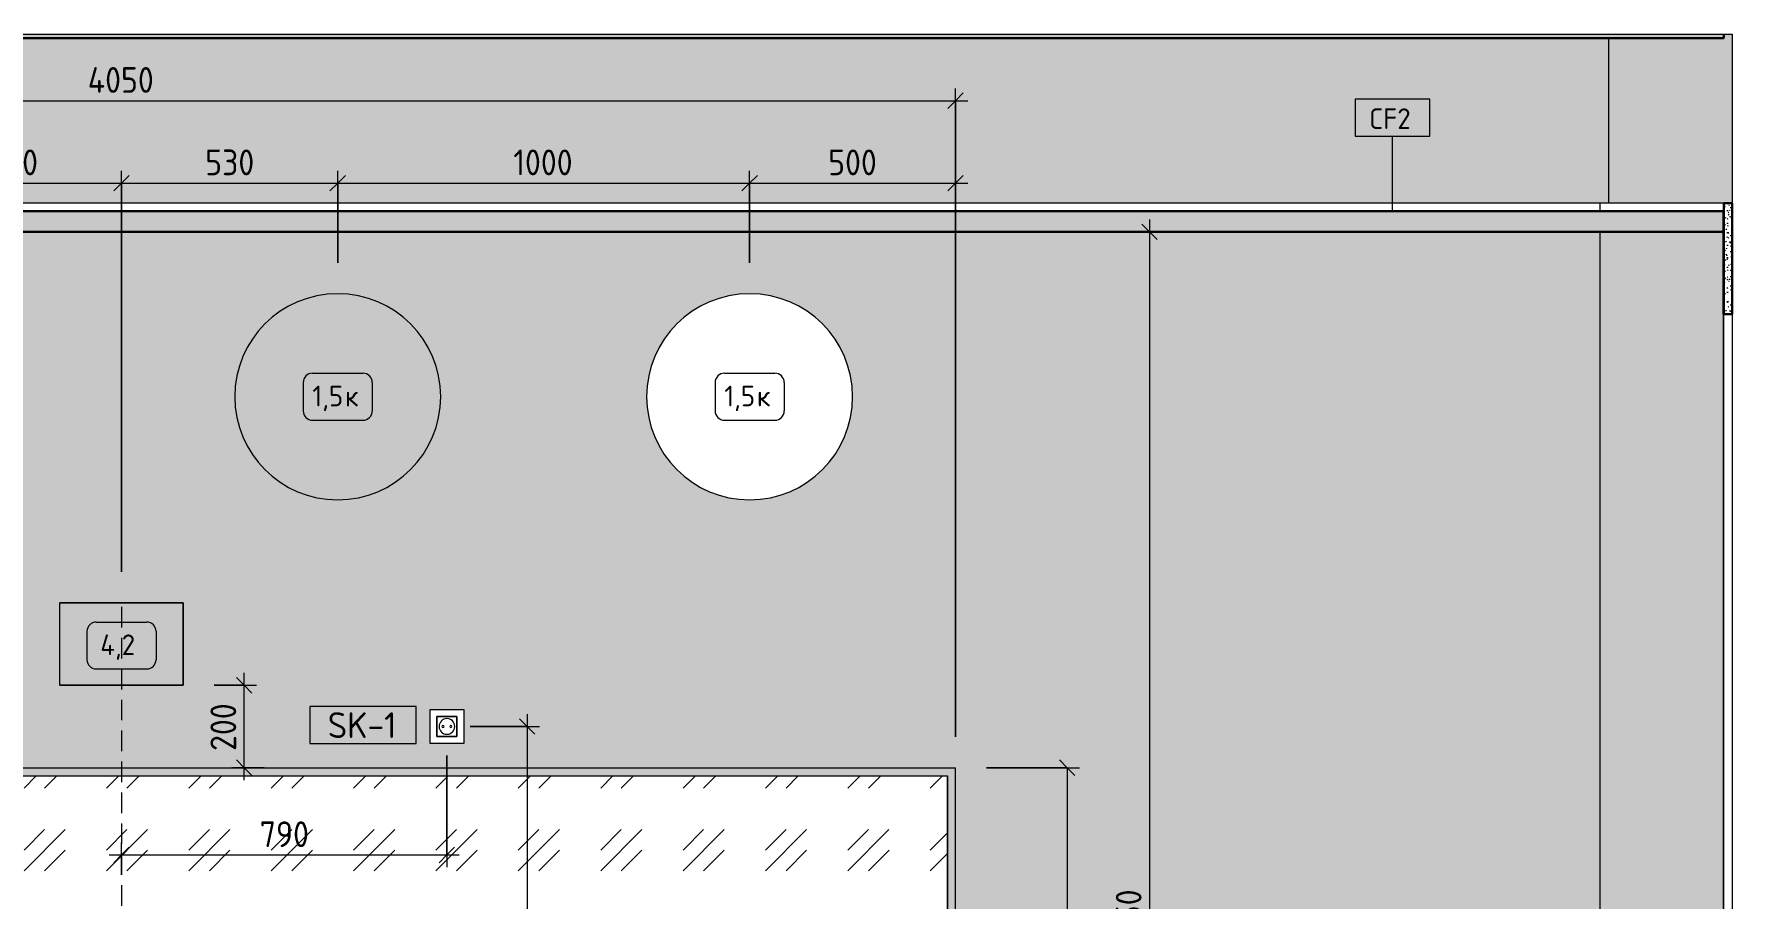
# Model space of a CAD drawing. Header units: millimetres. Extents: x 855 to 94006, y -3304 to 17933.
# Drawn here: x 89874 to 93996, y 1784 to 3880 of the extents above; entities that cross this region are included whole.
import ezdxf

# ---------------------------------------------------------------- set-up
doc = ezdxf.new("R2010")
doc.units = ezdxf.units.MM
doc.linetypes.add('ADSK_Штрих_ш2 п1', pattern=[75, 50, -25])
for name, color, linetype, lineweight in [('A-ANNO-DIMS', 7, 'Continuous', 9), ('A-ANNO-DIMS-25', 7, 'Continuous', 9), ('A-CLNG-IDEN', 7, 'Continuous', 9), ('A-DETL-2', 7, 'ADSK_Штрих_ш2 п1', 9), ('A-FLOR', 7, 'Continuous', 9), ('A-WALL-PATT', 7, 'Continuous', 9), ('E-ELEC-EQPM', 7, 'Continuous', 9), ('E-ELEC-FIXT-IDEN', 7, 'Continuous', 9), ('I-FURN', 7, 'Continuous', 9), ('I-FURN-IDEN', 7, 'Continuous', 9), ('I-WALL', 7, 'Continuous', 9), ('S-COLS', 7, 'Continuous', 9), ('Электрические приборы', 7, 'Continuous', 9)]:
    doc.layers.add(name, color=color, linetype=linetype, lineweight=lineweight)
for name, color, linetype, lineweight, true_color in [('A-CLNG-1', 7, 'Continuous', 9, 0x787878), ('A-CLNG-FNSH-1', 7, 'Continuous', 30, 0x3c3c3c), ('A-WALL-5', 7, 'Continuous', 30, 0x3c3c3c), ('A-WALL-FNSH-4', 7, 'Continuous', 30, 0x3c3c3c), ('I-FURN-13', 7, 'Continuous', 9, 0xd1d1d1), ('I-FURN-20', 7, 'Continuous', 9, 0xd3d3d3), ('I-FURN-21', 7, 'Continuous', 9, 0xbebec9), ('I-FURN-6', 7, 'Continuous', 9, 0xc0c0c0), ('I-WALL-1', 7, 'Continuous', 9, 0x787878), ('Розетки', 7, 'Continuous', 9, 0xff1e23)]:
    doc.layers.add(name, color=color, linetype=linetype, lineweight=lineweight, true_color=true_color)
doc.layers.add('I-FURN-11', color=7, linetype='Continuous', lineweight=9, true_color=0x303030, transparency=0.7)
doc.layers.add('I-FURN-3', color=7, linetype='Continuous', lineweight=9, true_color=0xfbfbfb, transparency=0.7)
doc.layers.add('I-FURN-22', color=7, linetype='Continuous', lineweight=9, transparency=0.7)
doc.styles.add('GOST Common_7', font='GOST_Common.ttf', dxfattribs={"height": 50})
doc.styles.add('GOST Common_8', font='GOST_Common.ttf', dxfattribs={"height": 62.5})
doc.styles.add('ISOCPEUR_2', font='isocpeur.ttf', dxfattribs={"width": 0.9, "height": 62.5})
doc.dimstyles.new('ISO-2_5_0_9К_БОЛЬШОЙ_1', dxfattribs={"dimscale": 304.8, "dimtxt": 62.248823, "dimasz": 0.123031, "dimexe": 0.098425, "dimexo": 0.246063, "dimgap": 0, "dimtad": 1, "dimdec": 0, "dimrnd": 10, "dimzin": 0, "dimdsep": 46, "dimtxsty": 'ISOCPEUR_2', "dimblk1": 'OBLIQUE', "dimblk2": 'OBLIQUE', "dimsah": 1, "dimcen": 0.09, "dimdle": 0.098425, "dimazin": 0, "dimtfac": 1, "dimtdec": 4, "dimtix": 1, "dimtmove": 0, "dimatfit": 3, "dimfxl": 1, "dimtvp": 1, "dimtolj": 1, "dimtzin": 0, "dimarcsym": 2})

# ---------------------------------------------------------------- blocks, each defined once
blk = doc.blocks.new('BSC_Колонна _Прямоугольная - 500х500-23286270-Развертка 1_12-4')
at = {"layer": 'S-COLS'}
blk.add_hatch(color=256, dxfattribs=at).paths.add_polyline_path([(7400, 3470), (7700, 3470), (7700, 3880), (7680, 3880), (7680, 3870), (7400, 3870)])
blk.add_line((7400, 3870), (7400, 3470), dxfattribs=at)
blk = doc.blocks.new('Роз - p220-V90-Развертка 1_12-4')
at = {"layer": 'Розетки'}
for p, q in [((1400, 324.5), (1449, 324.5)), ((1400, 275.5), (1400, 324.5)), ((1449, 324.5), (1449, 275.5)), ((1449, 275.5), (1400, 275.5))]:
    blk.add_line(p, q, dxfattribs=at)
for centre, radius, start, end in [((1424.5, 300), 19, 0, 180), ((1424.5, 300), 19, 180, 360), ((1415, 300), 2.5, 360, 180), ((1415, 300), 2.5, 180, 0), ((1434, 300), 2.5, 0, 180), ((1434, 300), 2.5, 180, 0)]:
    blk.add_arc(centre, radius, start, end, dxfattribs=at)
blk = doc.blocks.new('Рамки - Рамка х1-25282438-Развертка 1_12-4')
at = {"layer": 'E-ELEC-EQPM'}
for p, q in [((4539, 2241), (4621, 2241)), ((4539, 2159), (4539, 2241)), ((4621, 2241), (4621, 2159)), ((4555.5, 2224.5), (4555.5, 2175.5)), ((4604.5, 2224.5), (4555.5, 2224.5)), ((4604.5, 2175.5), (4604.5, 2224.5)), ((4621, 2159), (4539, 2159)), ((4555.5, 2175.5), (4604.5, 2175.5))]:
    blk.add_line(p, q, dxfattribs=at)
blk = doc.blocks.new('Зеркало обычное - Доска-32858920-Развертка 1_12-4')
at = {"layer": 'I-FURN'}
h = blk.add_hatch(dxfattribs=at)
h.set_pattern_fill('FP_23', color=256, style=0, pattern_type=2)
h.set_pattern_definition([(45, (4449.63, 50), (-199.9995, 0), [141.421, -141.421]), (45, (4499.63, 50), (-199.9995, 0), [70.711, -212.132]), (45, (4449.63, 100), (-199.9995, 0), [70.711, -212.132])])
h.paths.add_polyline_path([(3998.6, 770), (5795, 770), (5795, 2080), (1785, 2080), (1785, 770), (3969, 770)])
at = {"layer": 'I-FURN-11'}
h = blk.add_hatch(color=256, dxfattribs=at)
h.paths.add_polyline_path([(3613.7, 750), (5815, 750), (5815, 2100), (1765, 2100), (1765, 750), (3584.1, 750)])
h.paths.add_polyline_path([(5390.4, 770), (1785, 770), (1785, 2080), (5795, 2080), (5795, 770), (5420, 770)])
at = {"layer": 'I-FURN-6'}
for p, q in [((1765, 2100), (5815, 2100)), ((1765, 750), (1765, 2100)), ((1785, 2080), (5795, 2080)), ((1785, 770), (1785, 2080)), ((1785, 2080), (5795, 2080)), ((1785, 770), (1785, 2080)), ((5795, 770), (5795, 2080)), ((5795, 2080), (5795, 770)), ((5815, 750), (5815, 2100)), ((5815, 750), (1765, 750)), ((5795, 770), (1785, 770)), ((5795, 770), (1785, 770))]:
    blk.add_line(p, q, dxfattribs=at)
blk = doc.blocks.new('Кружки декоративные - Белый-31049744-Развертка 1_12-4')
at = {"layer": 'I-FURN-20'}
for start, end in [(0, 180), (180, 360)]:
    blk.add_arc((5315, 3000), 250, start, end, dxfattribs=at)
at = {"layer": 'I-FURN-6'}
for start, end in [(360, 180), (180, 360)]:
    blk.add_arc((5315, 3000), 250, start, end, dxfattribs=at)
blk = doc.blocks.new('Кружки декоративные - Голубой-31049746-Развертка 1_12-4')
at = {"layer": 'I-FURN-22'}
blk.add_hatch(color=256, dxfattribs=at).paths.add_polyline_path([(4315, 2750), (4343, 2751.6), (4370.7, 2756.3), (4397.6, 2764), (4423.5, 2774.8), (4448, 2788.3), (4470.9, 2804.5), (4491.8, 2823.2), (4510.5, 2844.1), (4526.7, 2867), (4540.3, 2891.5), (4551, 2917.4), (4558.8, 2944.4), (4563.5, 2972), (4565, 3000), (4563.5, 3028), (4558.8, 3055.6), (4551, 3082.6), (4540.3, 3108.5), (4526.7, 3133), (4510.5, 3155.9), (4491.8, 3176.8), (4470.9, 3195.5), (4448, 3211.7), (4423.5, 3225.2), (4397.6, 3236), (4370.7, 3243.7), (4343, 3248.4), (4315, 3250), (4287, 3248.4), (4259.4, 3243.7), (4232.5, 3236), (4206.6, 3225.2), (4182, 3211.7), (4159.2, 3195.5), (4138.3, 3176.8), (4119.6, 3155.9), (4103.3, 3133), (4089.8, 3108.5), (4079.1, 3082.6), (4071.3, 3055.6), (4066.6, 3028), (4065, 3000), (4066.6, 2972), (4071.3, 2944.4), (4079.1, 2917.4), (4089.8, 2891.5), (4103.3, 2867), (4119.6, 2844.1), (4138.3, 2823.2), (4159.2, 2804.5), (4182, 2788.3), (4206.6, 2774.8), (4232.5, 2764), (4259.4, 2756.3), (4287, 2751.6)])
at = {"layer": 'I-FURN-21'}
for start, end in [(0, 180), (180, 360)]:
    blk.add_arc((4315, 3000), 250, start, end, dxfattribs=at)
at = {"layer": 'I-FURN-6'}
for start, end in [(0, 180), (180, 360)]:
    blk.add_arc((4315, 3000), 250, start, end, dxfattribs=at)
blk = doc.blocks.new('DIMBLOCK80-Развертка 1_12-4')
at = {"layer": 'A-ANNO-DIMS-25', "lineweight": 20}
for p, q in [((92381.8, 2100), (92363.1, 2118.7)), ((92381.8, 2100), (92400.6, 2081.2)), ((92381.8, 750), (92363.1, 768.7)), ((92381.8, 750), (92400.6, 731.2))]:
    blk.add_line(p, q, dxfattribs=at)
at = {"layer": 'A-ANNO-DIMS-25'}
for p, q in [((92186.2, 2100), (92411.8, 2100)), ((92381.8, 2100), (92186.2, 2100)), ((92381.8, 2100), (92381.8, 720)), ((92333.3, 750), (92411.8, 750)), ((92381.8, 750), (92333.3, 750))]:
    blk.add_line(p, q, dxfattribs=at)
at = {"layer": 'A-ANNO-DIMS-25', "color": 0, "insert": (92300.2, 1351.4), "char_height": 62.5, "width": 176.691, "attachment_point": 1, "rotation": 90, "line_spacing_factor": 1.149209, "style": 'ISOCPEUR_2'}
blk.add_mtext('1350', dxfattribs=at)
blk = doc.blocks.new('_Oblique')
at = {"color": 0, "linetype": 'ByBlock', "lineweight": -2}
blk.add_line((-0.5, -0.5), (0.5, 0.5), dxfattribs=at)
blk = doc.blocks.new('DIMBLOCK81-Развертка 1_12-4')
at = {"layer": 'A-ANNO-DIMS-25'}
for p, q in [((92581.8, 3430), (92581.8, 20)), ((92533.3, 3400), (92611.8, 3400)), ((92581.8, 3400), (92533.3, 3400)), ((92533.3, 50), (92611.8, 50)), ((92581.8, 50), (92533.3, 50))]:
    blk.add_line(p, q, dxfattribs=at)
at = {"layer": 'A-ANNO-DIMS-25', "lineweight": 20}
for p, q in [((92581.8, 3400), (92563.1, 3418.8)), ((92581.8, 3400), (92600.6, 3381.2)), ((92581.8, 50), (92563.1, 68.7)), ((92581.8, 50), (92600.6, 31.2))]:
    blk.add_line(p, q, dxfattribs=at)
at = {"layer": 'A-ANNO-DIMS-25', "color": 0, "insert": (92500.2, 1646), "char_height": 62.5, "width": 189.619, "attachment_point": 1, "rotation": 90, "line_spacing_factor": 1.149209, "style": 'ISOCPEUR_2'}
blk.add_mtext('3350', dxfattribs=at)
blk = doc.blocks.new('DIMBLOCK82-Развертка 1_12-4')
at = {"layer": 'A-ANNO-DIMS-25'}
for p, q in [((90876.2, 2130), (90876.2, 1858.3)), ((90876.2, 1888.3), (90876.2, 2130)), ((90086.2, 1839.8), (90086.2, 1918.3)), ((90056.2, 1888.3), (90906.2, 1888.3)), ((90086.2, 1888.3), (90086.2, 1839.8))]:
    blk.add_line(p, q, dxfattribs=at)
at = {"layer": 'A-ANNO-DIMS-25', "lineweight": 20}
for p, q in [((90086.2, 1888.3), (90104.9, 1907)), ((90876.2, 1888.3), (90894.9, 1907)), ((90086.2, 1888.3), (90067.4, 1869.5)), ((90876.2, 1888.3), (90857.4, 1869.5))]:
    blk.add_line(p, q, dxfattribs=at)
at = {"layer": 'A-ANNO-DIMS-25', "color": 0, "insert": (90421.9, 1969.9), "char_height": 62.5, "width": 142.215, "attachment_point": 1, "line_spacing_factor": 1.149209, "style": 'ISOCPEUR_2'}
blk.add_mtext('790', dxfattribs=at)
blk = doc.blocks.new('М_потолков - Марка_ Имя типа-25382930-Развертка 1_12-4')
at = {"layer": 'A-CLNG-IDEN'}
for p, q in [((6966, 3721.9), (6784.8, 3721.9)), ((6784.8, 3721.9), (6784.8, 3632.4)), ((6966, 3632.4), (6966, 3721.9)), ((6784.8, 3632.4), (6966, 3632.4))]:
    blk.add_line(p, q, dxfattribs=at)
blk = doc.blocks.new('DIMBLOCK93-Развертка 1_12-4')
at = {"layer": 'A-ANNO-DIMS-25', "lineweight": 20}
for p, q in [((88061.2, 3718.3), (88042.4, 3699.5)), ((88061.2, 3718.3), (88079.9, 3737)), ((92111.2, 3718.3), (92092.4, 3699.5)), ((92111.2, 3718.3), (92129.9, 3737))]:
    blk.add_line(p, q, dxfattribs=at)
at = {"layer": 'A-ANNO-DIMS-25'}
for p, q in [((88061.2, 2175), (88061.2, 3748.3)), ((88061.2, 3718.3), (92141.2, 3718.3)), ((88061.2, 3718.3), (88061.2, 2175)), ((92111.2, 2175), (92111.2, 3748.3)), ((92111.2, 3718.3), (92111.2, 2175))]:
    blk.add_line(p, q, dxfattribs=at)
at = {"layer": 'A-ANNO-DIMS-25', "color": 0, "insert": (90004.2, 3799.9), "char_height": 62.5, "width": 196.802, "attachment_point": 1, "line_spacing_factor": 1.149209, "style": 'ISOCPEUR_2'}
blk.add_mtext('4050', dxfattribs=at)
blk = doc.blocks.new('DIMBLOCK94-Развертка 1_12-4')
at = {"layer": 'A-ANNO-DIMS-25'}
for p, q in [((91071.2, 2230), (91071.2, -30)), ((90932.9, 2200), (91101.2, 2200)), ((91071.2, 2200), (90932.9, 2200)), ((91022.8, 0), (91101.2, 0)), ((91071.2, 0), (91022.8, 0))]:
    blk.add_line(p, q, dxfattribs=at)
at = {"layer": 'A-ANNO-DIMS-25', "lineweight": 20}
for p, q in [((91071.2, 2200), (91052.5, 2218.8)), ((91071.2, 2200), (91090, 2181.2)), ((91071.2, 0), (91052.5, 18.8)), ((91071.2, 0), (91090, -18.8))]:
    blk.add_line(p, q, dxfattribs=at)
at = {"layer": 'A-ANNO-DIMS-25', "color": 0, "insert": (90989.6, 1021), "char_height": 62.5, "width": 189.619, "attachment_point": 1, "rotation": 90, "line_spacing_factor": 1.149209, "style": 'ISOCPEUR_2'}
blk.add_mtext('2200', dxfattribs=at)
blk = doc.blocks.new('М_силовых электроприборов_РАЗВЕРТКИ - Типоразмер_примечание-27444908-Развертка 1_12-4')
at = {"layer": 'E-ELEC-FIXT-IDEN'}
for p, q in [((1316.5, 839.9), (1058.2, 839.9)), ((1058.2, 839.9), (1058.2, 749.9)), ((1316.5, 749.9), (1316.5, 839.9)), ((1058.2, 749.9), (1316.5, 749.9))]:
    blk.add_line(p, q, dxfattribs=at)
blk = doc.blocks.new('Марка_Мебель - В прямоуг_Balcon_Марка-25523697-Развертка 1_12-4')
at = {"layer": 'I-FURN-IDEN'}
for p, q in [((1953.4, 1943.9), (2076.1, 1943.9)), ((1930.9, 1921.4), (1930.9, 1852.3)), ((2098.6, 1921.4), (2098.6, 1852.5)), ((1953.2, 1830), (2076.1, 1830))]:
    blk.add_line(p, q, dxfattribs=at)
for centre, radius, start, end in [((1953.4, 1921.4), 22.5, 90, 180), ((2076.1, 1921.4), 22.5, 0, 90), ((1953.2, 1852.3), 22.3, 180, 270), ((2076.1, 1852.5), 22.5, 270, 0)]:
    blk.add_arc(centre, radius, start, end, dxfattribs=at)
blk = doc.blocks.new('DIMBLOCK95-Развертка 1_12-4')
at = {"layer": 'A-ANNO-DIMS-25', "lineweight": 20}
for p, q in [((90383.8, 2300), (90365.1, 2318.7)), ((90383.8, 2300), (90402.6, 2281.2)), ((90383.8, 2100), (90365.1, 2118.7)), ((90383.8, 2100), (90402.6, 2081.2))]:
    blk.add_line(p, q, dxfattribs=at)
at = {"layer": 'A-ANNO-DIMS-25'}
for p, q in [((90383.8, 2070), (90383.8, 2330)), ((90311.2, 2300), (90413.8, 2300)), ((90383.8, 2300), (90311.2, 2300)), ((90432.3, 2100), (90353.8, 2100)), ((90383.8, 2100), (90432.3, 2100))]:
    blk.add_line(p, q, dxfattribs=at)
at = {"layer": 'A-ANNO-DIMS-25', "color": 0, "insert": (90302.2, 2140.7), "char_height": 62.5, "width": 142.215, "attachment_point": 1, "rotation": 90, "line_spacing_factor": 1.149209, "style": 'ISOCPEUR_2'}
blk.add_mtext('200', dxfattribs=at)
blk = doc.blocks.new('DIMBLOCK98-Развертка 1_12-4')
at = {"layer": 'A-ANNO-DIMS-25'}
for p, q in [((89561.2, 3325), (89561.2, 3548.3)), ((90086.2, 2575), (90086.2, 3548.3)), ((89561.2, 3518.3), (90086.2, 3518.3)), ((89561.2, 3518.3), (89561.2, 3325)), ((90086.2, 3518.3), (90086.2, 2575))]:
    blk.add_line(p, q, dxfattribs=at)
at = {"layer": 'A-ANNO-DIMS-25', "lineweight": 20}
for p, q in [((89561.2, 3518.3), (89542.4, 3499.5)), ((89561.2, 3518.3), (89579.9, 3537)), ((90086.2, 3518.3), (90067.4, 3499.5)), ((90086.2, 3518.3), (90104.9, 3537))]:
    blk.add_line(p, q, dxfattribs=at)
at = {"layer": 'A-ANNO-DIMS-25', "color": 0, "insert": (89764.4, 3599.9), "char_height": 62.5, "width": 142.215, "attachment_point": 1, "line_spacing_factor": 1.149209, "style": 'ISOCPEUR_2'}
blk.add_mtext('530', dxfattribs=at)
blk = doc.blocks.new('DIMBLOCK99-Развертка 1_12-4')
at = {"layer": 'A-ANNO-DIMS-25'}
for p, q in [((90086.2, 2575), (90086.2, 3548.3)), ((90611.2, 3325), (90611.2, 3548.3)), ((90086.2, 3518.3), (90611.2, 3518.3)), ((90086.2, 3518.3), (90086.2, 2575)), ((90611.2, 3518.3), (90611.2, 3325))]:
    blk.add_line(p, q, dxfattribs=at)
at = {"layer": 'A-ANNO-DIMS-25', "lineweight": 20}
for p, q in [((90086.2, 3518.3), (90067.4, 3499.5)), ((90086.2, 3518.3), (90104.9, 3537)), ((90611.2, 3518.3), (90592.4, 3499.5)), ((90611.2, 3518.3), (90629.9, 3537))]:
    blk.add_line(p, q, dxfattribs=at)
at = {"layer": 'A-ANNO-DIMS-25', "color": 0, "insert": (90289.4, 3599.9), "char_height": 62.5, "width": 142.215, "attachment_point": 1, "line_spacing_factor": 1.149209, "style": 'ISOCPEUR_2'}
blk.add_mtext('530', dxfattribs=at)
blk = doc.blocks.new('DIMBLOCK100-Развертка 1_12-4')
at = {"layer": 'A-ANNO-DIMS-25'}
for p, q in [((90611.2, 3325), (90611.2, 3548.3)), ((91611.2, 3325), (91611.2, 3548.3)), ((90611.2, 3518.3), (91611.2, 3518.3)), ((90611.2, 3518.3), (90611.2, 3325)), ((91611.2, 3518.3), (91611.2, 3325))]:
    blk.add_line(p, q, dxfattribs=at)
at = {"layer": 'A-ANNO-DIMS-25', "lineweight": 20}
for p, q in [((90611.2, 3518.3), (90592.4, 3499.5)), ((90611.2, 3518.3), (90629.9, 3537)), ((91611.2, 3518.3), (91592.4, 3499.5)), ((91611.2, 3518.3), (91629.9, 3537))]:
    blk.add_line(p, q, dxfattribs=at)
at = {"layer": 'A-ANNO-DIMS-25', "color": 0, "insert": (91037.6, 3599.9), "char_height": 62.5, "width": 176.691, "attachment_point": 1, "line_spacing_factor": 1.149209, "style": 'ISOCPEUR_2'}
blk.add_mtext('1000', dxfattribs=at)
blk = doc.blocks.new('DIMBLOCK101-Развертка 1_12-4')
at = {"layer": 'A-ANNO-DIMS-25'}
for p, q in [((91611.2, 3325), (91611.2, 3548.3)), ((92111.2, 2175), (92111.2, 3548.3)), ((91611.2, 3518.3), (92141.2, 3518.3)), ((91611.2, 3518.3), (91611.2, 3325)), ((92111.2, 3518.3), (92111.2, 2175))]:
    blk.add_line(p, q, dxfattribs=at)
at = {"layer": 'A-ANNO-DIMS-25', "lineweight": 20}
for p, q in [((91611.2, 3518.3), (91592.4, 3499.5)), ((91611.2, 3518.3), (91629.9, 3537)), ((92111.2, 3518.3), (92092.4, 3499.5)), ((92111.2, 3518.3), (92129.9, 3537))]:
    blk.add_line(p, q, dxfattribs=at)
at = {"layer": 'A-ANNO-DIMS-25', "color": 0, "insert": (91801.9, 3599.9), "char_height": 62.5, "width": 142.215, "attachment_point": 1, "line_spacing_factor": 1.149209, "style": 'ISOCPEUR_2'}
blk.add_mtext('500', dxfattribs=at)

msp = doc.modelspace()

# ---------------------------------------------------------------- hatches: boundary and pattern name
at = {"layer": 'A-CLNG-1'}
for points in [[(93647.2, 3870), (93976.2, 3870), (93976.2, 3880), (86436.2, 3880), (86436.2, 3870), (92101.1, 3870)], [(87096.2, 3400), (93975.2, 3400), (93975.2, 3450), (86437.2, 3450), (86437.2, 3400), (86696.2, 3400)]]:
    msp.add_hatch(color=256, dxfattribs=at).paths.add_polyline_path(points)
at = {"layer": 'A-WALL-PATT'}
h = msp.add_hatch(color=256, dxfattribs=at)
h.paths.add_polyline_path([(87121.2, 50), (87163.1, 50), (87163.1, 1420), (87663.1, 1420), (87663.2, 50), (92379.6, 50), (92379.6, 460), (93614.6, 460), (93614.6, 50), (93675.2, 50), (93675.2, 3400), (87121.2, 3400), (87121.2, 120.6)])
h.paths.add_polyline_path([(92399.6, 50), (93594.6, 50), (93594.6, 420), (92399.6, 420), (92399.6, 241.9)])
h.paths.add_polyline_path([(87816.2, 259), (87679.7, 259), (87679.7, 341), (87832.7, 341), (87832.7, 259)])
h.paths.add_polyline_path([(87711.2, 297.5), (87712.4, 297.8), (87713.3, 298.7), (87713.7, 300), (87713.3, 301.2), (87712.4, 302.2), (87711.2, 302.5), (87709.9, 302.2), (87709, 301.2), (87708.7, 300), (87709, 298.7), (87709.9, 297.8), (87710.5, 297.6)])
h.paths.add_polyline_path([(87782.2, 297.5), (87783.4, 297.8), (87784.3, 298.7), (87784.7, 300), (87784.3, 301.2), (87783.4, 302.2), (87782.2, 302.5), (87780.9, 302.2), (87780, 301.2), (87779.7, 300), (87780, 298.7), (87780.9, 297.8), (87781.5, 297.6)])
h.paths.add_polyline_path([(87801.2, 297.5), (87802.4, 297.8), (87803.3, 298.7), (87803.7, 300), (87803.3, 301.2), (87802.4, 302.2), (87801.2, 302.5), (87799.9, 302.2), (87799, 301.2), (87798.7, 300), (87799, 298.7), (87799.9, 297.8), (87800.5, 297.6)])
h.paths.add_polyline_path([(87730.2, 297.5), (87731.4, 297.8), (87732.3, 298.7), (87732.7, 300), (87732.3, 301.2), (87731.4, 302.2), (87730.2, 302.5), (87728.9, 302.2), (87728, 301.2), (87727.7, 300), (87728, 298.7), (87728.9, 297.8), (87729.5, 297.6)])
h.paths.add_polyline_path([(91094.3, 750), (88061.2, 750), (88061.2, 2100), (92111.2, 2100), (92111.2, 750), (91153.5, 750)])
h.paths.add_polyline_path([(90917.2, 2159), (90835.2, 2159), (90835.2, 2241), (90917.2, 2241), (90917.2, 2175.5)])
h.paths.add_polyline_path([(90866.7, 2197.5), (90867.9, 2197.8), (90868.8, 2198.7), (90869.2, 2200), (90868.8, 2201.2), (90867.9, 2202.2), (90866.7, 2202.5), (90865.4, 2202.2), (90864.5, 2201.2), (90864.2, 2200), (90864.5, 2198.7), (90865.4, 2197.8), (90866, 2197.6)])
h.paths.add_polyline_path([(90885.7, 2197.5), (90887, 2197.9), (90887.8, 2198.7), (90888.2, 2200), (90887.8, 2201.2), (90886.9, 2202.2), (90885.7, 2202.5), (90884.4, 2202.2), (90883.5, 2201.2), (90883.2, 2200), (90883.5, 2198.7), (90884.4, 2197.8), (90885, 2197.6)])
h.paths.add_polyline_path([(90236.2, 2300), (89936.2, 2300), (89936.2, 2500), (90236.2, 2500), (90236.2, 2424.9)])
h.paths.add_polyline_path([(91611.2, 2750), (91583.2, 2751.6), (91555.6, 2756.3), (91528.6, 2764), (91502.7, 2774.8), (91478.2, 2788.3), (91455.3, 2804.5), (91434.4, 2823.2), (91415.7, 2844.1), (91399.5, 2867), (91385.9, 2891.5), (91375.2, 2917.4), (91367.5, 2944.4), (91362.8, 2972), (91361.2, 3000), (91362.8, 3028), (91367.5, 3055.6), (91375.2, 3082.6), (91385.9, 3108.5), (91399.5, 3133), (91415.7, 3155.9), (91434.4, 3176.8), (91455.3, 3195.5), (91478.2, 3211.7), (91502.7, 3225.2), (91528.6, 3236), (91555.6, 3243.7), (91583.2, 3248.4), (91611.2, 3250), (91639.2, 3248.4), (91666.8, 3243.7), (91693.8, 3236), (91719.7, 3225.2), (91744.2, 3211.7), (91767.1, 3195.5), (91788, 3176.8), (91806.6, 3155.9), (91822.9, 3133), (91836.4, 3108.5), (91847.2, 3082.6), (91854.9, 3055.6), (91859.6, 3028), (91861.2, 3000), (91859.6, 2972), (91854.9, 2944.4), (91847.2, 2917.4), (91836.4, 2891.5), (91822.9, 2867), (91806.6, 2844.1), (91788, 2823.2), (91767.1, 2804.5), (91744.2, 2788.3), (91719.7, 2774.8), (91693.8, 2764), (91666.8, 2756.3), (91639.2, 2751.6)])
h.paths.add_polyline_path([(88561.2, 2750), (88533.2, 2751.6), (88505.6, 2756.3), (88478.6, 2764), (88452.7, 2774.8), (88428.2, 2788.3), (88405.3, 2804.5), (88384.4, 2823.2), (88365.7, 2844.1), (88349.5, 2867), (88335.9, 2891.5), (88325.2, 2917.4), (88317.5, 2944.4), (88312.8, 2972), (88311.2, 3000), (88312.8, 3028), (88317.5, 3055.6), (88325.2, 3082.6), (88335.9, 3108.5), (88349.5, 3133), (88365.7, 3155.9), (88384.4, 3176.8), (88405.3, 3195.5), (88428.2, 3211.7), (88452.7, 3225.2), (88478.6, 3236), (88505.6, 3243.7), (88533.2, 3248.4), (88561.2, 3250), (88589.2, 3248.4), (88616.8, 3243.7), (88643.8, 3236), (88669.7, 3225.2), (88694.2, 3211.7), (88717.1, 3195.5), (88738, 3176.8), (88756.6, 3155.9), (88772.9, 3133), (88786.4, 3108.5), (88797.2, 3082.6), (88804.9, 3055.6), (88809.6, 3028), (88811.2, 3000), (88809.6, 2972), (88804.9, 2944.4), (88797.2, 2917.4), (88786.4, 2891.5), (88772.9, 2867), (88756.6, 2844.1), (88738, 2823.2), (88717.1, 2804.5), (88694.2, 2788.3), (88669.7, 2774.8), (88643.8, 2764), (88616.8, 2756.3), (88589.2, 2751.6)])
h.paths.add_polyline_path([(90611.2, 2750), (90583.2, 2751.6), (90555.6, 2756.3), (90528.6, 2764), (90502.7, 2774.8), (90478.2, 2788.3), (90455.3, 2804.5), (90434.4, 2823.2), (90415.7, 2844.1), (90399.5, 2867), (90385.9, 2891.5), (90375.2, 2917.4), (90367.5, 2944.4), (90362.8, 2972), (90361.2, 3000), (90362.8, 3028), (90367.5, 3055.6), (90375.2, 3082.6), (90385.9, 3108.5), (90399.5, 3133), (90415.7, 3155.9), (90434.4, 3176.8), (90455.3, 3195.5), (90478.2, 3211.7), (90502.7, 3225.2), (90528.6, 3236), (90555.6, 3243.7), (90583.2, 3248.4), (90611.2, 3250), (90639.2, 3248.4), (90666.8, 3243.7), (90693.8, 3236), (90719.7, 3225.2), (90744.2, 3211.7), (90767.1, 3195.5), (90788, 3176.8), (90806.6, 3155.9), (90822.9, 3133), (90836.4, 3108.5), (90847.2, 3082.6), (90854.9, 3055.6), (90859.6, 3028), (90861.2, 3000), (90859.6, 2972), (90854.9, 2944.4), (90847.2, 2917.4), (90836.4, 2891.5), (90822.9, 2867), (90806.6, 2844.1), (90788, 2823.2), (90767.1, 2804.5), (90744.2, 2788.3), (90719.7, 2774.8), (90693.8, 2764), (90666.8, 2756.3), (90639.2, 2751.6)])
h.paths.add_polyline_path([(89561.2, 2750), (89533.2, 2751.6), (89505.6, 2756.3), (89478.6, 2764), (89452.7, 2774.8), (89428.2, 2788.3), (89405.3, 2804.5), (89384.4, 2823.2), (89365.7, 2844.1), (89349.5, 2867), (89335.9, 2891.5), (89325.2, 2917.4), (89317.5, 2944.4), (89312.8, 2972), (89311.2, 3000), (89312.8, 3028), (89317.5, 3055.6), (89325.2, 3082.6), (89335.9, 3108.5), (89349.5, 3133), (89365.7, 3155.9), (89384.4, 3176.8), (89405.3, 3195.5), (89428.2, 3211.7), (89452.7, 3225.2), (89478.6, 3236), (89505.6, 3243.7), (89533.2, 3248.4), (89561.2, 3250), (89589.2, 3248.4), (89616.8, 3243.7), (89643.8, 3236), (89669.7, 3225.2), (89694.2, 3211.7), (89717.1, 3195.5), (89738, 3176.8), (89756.6, 3155.9), (89772.9, 3133), (89786.4, 3108.5), (89797.2, 3082.6), (89804.9, 3055.6), (89809.6, 3028), (89811.2, 3000), (89809.6, 2972), (89804.9, 2944.4), (89797.2, 2917.4), (89786.4, 2891.5), (89772.9, 2867), (89756.6, 2844.1), (89738, 2823.2), (89717.1, 2804.5), (89694.2, 2788.3), (89669.7, 2774.8), (89643.8, 2764), (89616.8, 2756.3), (89589.2, 2751.6)])
h = msp.add_hatch(color=256, dxfattribs=at)
h.paths.add_polyline_path([(93696.2, 50), (93975.2, 50), (93975.2, 3400), (93675.2, 3400), (93675.2, 50), (93676.2, 50)])
h.paths.add_polyline_path([(93785.2, 859), (93784.2, 859), (93784.2, 941), (93866.2, 941), (93866.2, 859), (93787.2, 859)])
h.paths.add_polyline_path([(93824.2, 860), (93865.2, 860), (93865.2, 940), (93785.2, 940), (93785.2, 860), (93798.2, 860)])
h.paths.add_polyline_path([(93797.2, 862), (93787.2, 862), (93787.2, 938), (93863.2, 938), (93863.2, 862), (93798.2, 862)])
h.paths.add_polyline_path([(93853.2, 872), (93853.2, 928), (93797.2, 928), (93797.2, 872), (93852.2, 872)])
h.paths.add_polyline_path([(93824.2, 873), (93798.2, 873), (93798.2, 927), (93852.2, 927), (93852.2, 873), (93826.2, 873)])
at = {"layer": 'I-FURN-3'}
msp.add_hatch(color=256, dxfattribs=at).paths.add_polyline_path([(90236.2, 2300), (90236.2, 2500), (89936.2, 2500), (89936.2, 2300), (90205.9, 2300)])
at = {"layer": 'I-WALL'}
for points in [[(93676.2, 3470), (93696.2, 3470), (93696.2, 3870), (87121.2, 3870), (87121.2, 3470), (93675.2, 3470)], [(93976.2, 0), (93976.2, 3200), (93975.2, 3200), (93975.2, 0)]]:
    msp.add_hatch(color=256, dxfattribs=at).paths.add_polyline_path(points)
at = {"layer": 'I-WALL-1'}
h = msp.add_hatch(dxfattribs=at)
h.set_pattern_fill('FP_22', color=256, style=0, pattern_type=2)
h.set_pattern_definition([(0, (90356.821, 0), (30.48, 7.62), [2.515, -20.345, 2.515, -20.345, -121.92]), (0, (90356.821, 0), (30.48, 7.62), [-45.72, 2.515, -43.205, 2.515, -20.345, -53.34]), (0, (90356.821, 0), (30.48, 7.62), [-114.3, 2.515, -12.725, 2.515, -35.585]), (120, (90368.251, 3.81), (-21.839114, 22.586454), [2.515, -20.345, 2.515, -20.345, -121.92]), (120, (90368.251, 3.81), (-21.839114, 22.586454), [-45.72, 2.515, -43.205, 2.515, -20.345, -53.34]), (120, (90368.251, 3.81), (-21.839114, 22.586454), [-114.3, 2.515, -12.725, 2.515, -35.585]), (240, (90372.061, 19.05), (-8.640886, -30.206454), [2.515, -20.345, 2.515, -20.345, -121.92]), (240, (90372.061, 19.05), (-8.640886, -30.206454), [-45.72, 2.515, -43.205, 2.515, -20.345, -53.34]), (240, (90372.061, 19.05), (-8.640886, -30.206454), [-114.3, 2.515, -12.725, 2.515, -35.585])])
h.paths.add_polyline_path([(93994.6, 3200), (93996.2, 3200), (93996.2, 3470), (93976.2, 3470), (93976.2, 3200)])
msp.add_hatch(color=256, dxfattribs=at).paths.add_polyline_path([(93976.2, 3200), (93976.2, 3400), (93975.2, 3400), (93975.2, 3200)])

# ---------------------------------------------------------------- linework, layer by layer
at = {"layer": 'A-CLNG-FNSH-1'}
for p, q in [((93976.2, 3870), (93976.2, 3880.2)), ((86436.2, 3870), (93976.2, 3870)), ((93975.2, 3450), (86437.2, 3450)), ((93975.2, 3400), (93975.2, 3450)), ((86437.2, 3400), (93975.2, 3400))]:
    msp.add_line(p, q, dxfattribs=at)
at = {"layer": 'A-CLNG-IDEN'}
msp.add_line((93171.6, 3450), (93171.6, 3632.4), dxfattribs=at)
at = {"layer": 'A-DETL-2'}
msp.add_line((90086.2, 2490), (90086.2, 750), dxfattribs=at)
at = {"layer": 'A-FLOR'}
msp.add_line((86416.2, 3880), (93996.3, 3880), dxfattribs=at)
at = {"layer": 'A-WALL-5'}
for p, q in [((93976.2, 3470), (93976.2, 3400)), ((93996.2, 3470), (93976.2, 3470)), ((93996.2, 3200), (93996.2, 3470)), ((93976.2, 3200), (93996.2, 3200))]:
    msp.add_line(p, q, dxfattribs=at)
at = {"layer": 'A-WALL-FNSH-4'}
for p, q in [((93975.2, 3400), (93975.2, 3200)), ((93976.2, 3400), (93975.2, 3400)), ((93976.2, 3200), (93976.2, 3400)), ((93975.2, 3200), (93976.2, 3200))]:
    msp.add_line(p, q, dxfattribs=at)
at = {"layer": 'I-FURN-13'}
for p, q in [((90236.2, 2500), (89936.2, 2500)), ((89936.2, 2300), (89936.2, 2500)), ((90236.2, 2300), (90236.2, 2500)), ((89936.2, 2300), (90236.2, 2300))]:
    msp.add_line(p, q, dxfattribs=at)
at = {"layer": 'I-FURN-6'}
for p, q in [((89936.2, 2500), (90236.2, 2500)), ((89936.2, 2300), (89936.2, 2500)), ((90236.2, 2500), (90236.2, 2300)), ((90236.2, 2300), (89936.2, 2300))]:
    msp.add_line(p, q, dxfattribs=at)
at = {"layer": 'I-WALL'}
for p, q in [((93996.2, 3880), (93996.2, 0)), ((93976.2, 3470), (87121.2, 3470)), ((93676.2, 3450), (93676.2, 3470)), ((93675.2, 3400), (93675.2, 50)), ((93975.2, 0), (93975.2, 3200)), ((93976.2, 0), (93976.2, 3200)), ((93996.2, 3200), (93996.3, 3200))]:
    msp.add_line(p, q, dxfattribs=at)

# ---------------------------------------------------------------- block references
at = {"layer": 'A-CLNG-IDEN'}
msp.add_blockref('М_потолков - Марка_ Имя типа-25382930-Развертка 1_12-4', (86296.2, 0), dxfattribs=at)
at = {"layer": 'E-ELEC-EQPM'}
msp.add_blockref('Рамки - Рамка х1-25282438-Развертка 1_12-4', (86296.2, 0), dxfattribs=at)
at = {"layer": 'E-ELEC-FIXT-IDEN'}
msp.add_blockref('М_силовых электроприборов_РАЗВЕРТКИ - Типоразмер_примечание-27444908-Развертка 1_12-4', (89485.4, 1409), dxfattribs=at)
at = {"layer": 'I-FURN-20'}
msp.add_blockref('Кружки декоративные - Белый-31049744-Развертка 1_12-4', (86296.2, 0), dxfattribs=at)
at = {"layer": 'I-FURN-21'}
msp.add_blockref('Кружки декоративные - Голубой-31049746-Развертка 1_12-4', (86296.2, 0), dxfattribs=at)
at = {"layer": 'I-FURN-6'}
msp.add_blockref('Зеркало обычное - Доска-32858920-Развертка 1_12-4', (86296.2, 0), dxfattribs=at)
at = {"layer": 'I-FURN-IDEN'}
for p in [(88596.5, 1113.1), (89596.5, 1113.1), (88071.5, 509.5)]:
    msp.add_blockref('Марка_Мебель - В прямоуг_Balcon_Марка-25523697-Развертка 1_12-4', p, dxfattribs=at)
at = {"layer": 'S-COLS'}
msp.add_blockref('BSC_Колонна _Прямоугольная - 500х500-23286270-Развертка 1_12-4', (86296.2, 0), dxfattribs=at)
at = {"layer": 'Электрические приборы'}
msp.add_blockref('Роз - p220-V90-Развертка 1_12-4', (89451.7, 1900), dxfattribs=at)

# ---------------------------------------------------------------- texts
at = {"layer": 'A-CLNG-IDEN', "insert": (93115.1, 3699.7), "char_height": 50, "width": 132.278, "attachment_point": 1, "style": 'GOST Common_7'}
msp.add_mtext('CF2', dxfattribs=at)
at = {"layer": 'E-ELEC-FIXT-IDEN', "insert": (90587, 2234.5), "char_height": 62.5, "width": 212.447, "attachment_point": 1, "style": 'GOST Common_8'}
msp.add_mtext('SK-1', dxfattribs=at)
at = {"layer": 'I-FURN-IDEN', "char_height": 50, "attachment_point": 1, "style": 'GOST Common_7'}
for s, insert, width in [('1,5', (90549.6, 3026.8), 96.202), ('\\fGOST Common|b0|i0|c204|p34|;к', (90628.9, 3026.8), 44.093), ('1,5', (91549.6, 3026.8), 96.202), ('\\fGOST Common|b0|i0|c204|p34|;к', (91628.9, 3026.8), 44.093), ('4,2', (90034.6, 2423.3), 116.245)]:
    msp.add_mtext(s, dxfattribs=dict(at, insert=insert, width=width))

# ---------------------------------------------------------------- dimensions: what is measured, and where the dimension line sits
at = {"layer": 'A-ANNO-DIMS'}
for base, p1, p2, override, picture, middle in [((92111.2, 3718.3), (88061.2, 2100), (92111.2, 2100), {"dimpost": '<>', "dimfxl": 4050}, 'DIMBLOCK93-Развертка 1_12-4', (90086.2, 3749.5)), ((90086.2, 3518.3), (89561.2, 3250), (90086.2, 2500), {"dimpost": '<>', "dimfxl": 915.491671}, 'DIMBLOCK98-Развертка 1_12-4', (89823.7, 3549.5)), ((90611.2, 3518.3), (90086.2, 2500), (90611.2, 3250), {"dimpost": '<>', "dimfxl": 915.491671}, 'DIMBLOCK99-Развертка 1_12-4', (90348.7, 3549.5)), ((91611.2, 3518.3), (90611.2, 3250), (91611.2, 3250), {"dimpost": '<>', "dimfxl": 1000}, 'DIMBLOCK100-Развертка 1_12-4', (91111.2, 3549.5)), ((92111.2, 3518.3), (91611.2, 3250), (92111.2, 2100), {"dimpost": '<>', "dimfxl": 1253.99362}, 'DIMBLOCK101-Развертка 1_12-4', (91861.2, 3549.5)), ((90876.2, 1888.3), (90086.2, 1914.8), (90876.2, 2205), {"dimpost": '<>', "dimfxl": 841.594069}, 'DIMBLOCK82-Развертка 1_12-4', (90481.2, 1919.5))]:
    dim = msp.add_linear_dim(base=base, p1=p1, p2=p2, dimstyle='ISO-2_5_0_9К_БОЛЬШОЙ_1', override=override, dxfattribs=at)
    dim.commit()
    dim.dimension.update_dxf_attribs({"geometry": picture, "text_midpoint": middle})
for base, p1, p2, override, picture, middle in [((92581.8, 50), (92608.3, 3400), (92608.3, 50), {"dimpost": '<>', "dimfxl": 3350}, 'DIMBLOCK81-Развертка 1_12-4', (92550.6, 1725)), ((90383.8, 2300), (90357.3, 2100), (90236.2, 2300), {"dimpost": '<>', "dimfxl": 233.822763}, 'DIMBLOCK95-Развертка 1_12-4', (90352.6, 2200)), ((91071.2, 0), (90857.9, 2200), (91097.8, 0), {"dimpost": '<>', "dimfxl": 2213.036406}, 'DIMBLOCK94-Развертка 1_12-4', (91040, 1100)), ((92381.8, 750), (92111.2, 2100), (92408.3, 750), {"dimpost": '<>', "dimfxl": 1382.315609}, 'DIMBLOCK80-Развертка 1_12-4', (92350.6, 1425))]:
    dim = msp.add_linear_dim(base=base, p1=p1, p2=p2, angle=90, dimstyle='ISO-2_5_0_9К_БОЛЬШОЙ_1', override=override, dxfattribs=at)
    dim.commit()
    dim.dimension.update_dxf_attribs({"geometry": picture, "text_midpoint": middle})

doc.saveas('drawing.dxf')
